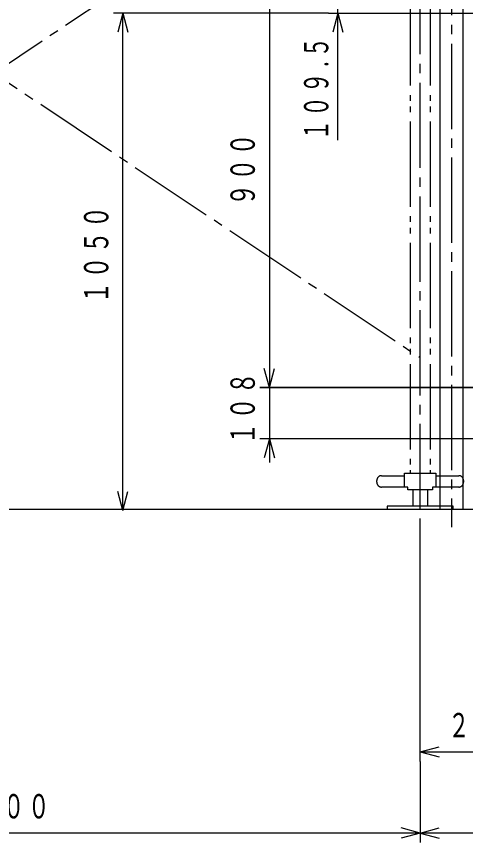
# Model space of a CAD drawing. Units: millimetres, scale not verified. Extents: x -7950 to 7710, y -5600 to 5443.
# Drawn here: x -5936 to -4987, y -3399 to -1655 of the extents above; entities that cross this region are included whole.
import ezdxf

# ---------------------------------------------------------------- set-up
doc = ezdxf.new("R2010")
doc.units = ezdxf.units.MM
doc.header["$LTSCALE"] = 20
doc.linetypes.add('CHAIN2', pattern=[12, 9, -1, 1, -1])
doc.linetypes.add('DOUBLE_CHAIN2', pattern=[12.8, 9, -1, 0.6, -0.6, 0.6, -1])
doc.layers.add('0-0_1', color=1, linetype='Continuous')
doc.styles.add('ＭＳ ゴシック', font='')
doc.styles.get('ＭＳ ゴシック').set_extended_font_data('MS Gothic')

# ---------------------------------------------------------------- blocks, each defined once
blk = doc.blocks.new('D0')
at = {"layer": '0-0_1', "color": 4}
for p, q in [((2988.41, 4401.44), (3133.04, 4401.44)), ((3008.41, 4401.44), (2997.69, 4361.44)), ((3008.41, 4401.44), (3008.41, 3501.44)), ((3008.41, 4401.44), (3019.13, 4361.44)), ((3008.41, 3501.44), (2997.69, 3541.44)), ((3008.41, 3501.44), (3019.13, 3541.44)), ((3492.84, 3501.44), (2988.41, 3501.44))]:
    blk.add_line(p, q, dxfattribs=at)
at = {"layer": '0-0_1', "color": 7, "insert": (2978.41, 3885.44), "char_height": 51.32, "attachment_point": 7, "rotation": 90, "style": 'ＭＳ ゴシック'}
blk.add_mtext('\\T1.17;\\W0.65;９００', dxfattribs=at)
blk = doc.blocks.new('D1')
at = {"layer": '0-0_1', "color": 4}
for p, q in [((2988.41, 3501.44), (3492.84, 3501.44)), ((3008.41, 3501.44), (3008.41, 3343.44)), ((3652.84, 3393.44), (2988.41, 3393.44)), ((3008.41, 3393.44), (2997.69, 3353.44)), ((3008.41, 3393.44), (3019.13, 3353.44))]:
    blk.add_line(p, q, dxfattribs=at)
at = {"layer": '0-0_1', "color": 7, "insert": (2978.41, 3381.44), "char_height": 51.32, "attachment_point": 7, "rotation": 90, "style": 'ＭＳ ゴシック'}
blk.add_mtext('\\T1.17;\\W0.65;１０８', dxfattribs=at)
blk = doc.blocks.new('D2')
at = {"layer": '0-0_1', "color": 4}
for p, q in [((3133.04, 4291.99), (2678.99, 4291.99)), ((2698.99, 4291.99), (2688.27, 4251.99)), ((2698.99, 3241.99), (2698.99, 4291.99)), ((2698.99, 4291.99), (2709.71, 4251.99)), ((2698.99, 3241.99), (2688.27, 3281.99)), ((2698.99, 3241.99), (2709.71, 3281.99))]:
    blk.add_line(p, q, dxfattribs=at)
at = {"layer": '0-0_1', "color": 7, "insert": (2668.99, 3678.99), "char_height": 51.32, "attachment_point": 7, "rotation": 90, "style": 'ＭＳ ゴシック'}
blk.add_mtext('\\T1.17;\\W0.65;１０５０', dxfattribs=at)
blk = doc.blocks.new('D4')
at = {"layer": '0-0_1', "color": 4}
for p, q in [((3153.04, 4023.85), (3153.04, 4451.44)), ((3153.04, 4401.44), (3142.32, 4441.44)), ((3153.04, 4401.44), (3163.75, 4441.44)), ((3492.84, 4401.44), (3133.04, 4401.44)), ((3133.04, 4291.99), (3509.54, 4291.99)), ((3153.04, 4291.99), (3142.32, 4251.99)), ((3153.04, 4291.99), (3163.75, 4251.99))]:
    blk.add_line(p, q, dxfattribs=at)
at = {"layer": '0-0_1', "color": 7, "insert": (3133.71, 4023.85), "char_height": 51.32, "attachment_point": 7, "rotation": 90, "style": 'ＭＳ ゴシック'}
blk.add_mtext('\\T1.19;\\W0.6;１０９.５', dxfattribs=at)
blk = doc.blocks.new('D11')
at = {"layer": '0-0_1', "color": 4}
for p, q in [((3326.84, 2712.49), (3326.84, 2541.28)), ((3326.84, 2561.28), (3366.84, 2572)), ((10526.84, 2561.28), (3326.84, 2561.28)), ((3326.84, 2561.28), (3366.84, 2550.56))]:
    blk.add_line(p, q, dxfattribs=at)
blk = doc.blocks.new('D12')
at = {"layer": '0-0_1', "color": 4}
for p, q in [((1526.84, 3221.99), (1526.84, 2541.28)), ((1526.84, 2561.28), (1566.84, 2572)), ((3326.84, 2561.28), (3286.84, 2572)), ((3326.84, 2561.28), (1526.84, 2561.28)), ((1526.84, 2561.28), (1566.84, 2550.56)), ((3326.84, 2561.28), (3286.84, 2550.56))]:
    blk.add_line(p, q, dxfattribs=at)
at = {"layer": '0-0_1', "color": 7, "insert": (2338.84, 2591.28), "char_height": 51.32, "attachment_point": 7, "style": 'ＭＳ ゴシック'}
blk.add_mtext('\\T1.17;\\W0.65;１８００', dxfattribs=at)
blk = doc.blocks.new('D14')
at = {"layer": '0-0_1', "color": 4}
for p, q in [((3326.84, 2712.49), (3326.84, 3224.99)), ((3576.84, 3224.99), (3576.84, 2712.49)), ((3326.84, 2732.49), (3366.84, 2743.21)), ((3576.84, 2732.49), (3536.84, 2743.21)), ((3326.84, 2732.49), (3576.84, 2732.49)), ((3326.84, 2732.49), (3366.84, 2721.78)), ((3576.84, 2732.49), (3536.84, 2721.78))]:
    blk.add_line(p, q, dxfattribs=at)
at = {"layer": '0-0_1', "color": 7, "insert": (3385.84, 2762.49), "char_height": 51.32, "attachment_point": 7, "style": 'ＭＳ ゴシック'}
blk.add_mtext('\\T1.17;\\W0.65;２５０', dxfattribs=at)

msp = doc.modelspace()

# ---------------------------------------------------------------- linework, layer by layer
at = {"layer": '0-0_1', "color": 2, "linetype": 'CHAIN2'}
for p, q in [((-5017.16, 2607.21), (-5017.16, -2733.26)), ((-5083.16, -2695.01), (-5083.16, 2521.26)), ((-6883.16, -1175.01), (-5083.16, -2375.01)), ((-5083.16, -1175.01), (-6883.16, -2375.01))]:
    msp.add_line(p, q, dxfattribs=at)
at = {"layer": '0-0_1', "color": 2, "linetype": 'DOUBLE_CHAIN2'}
for p, q in [((-5104.51, 2474.99), (-5104.51, -2619.51)), ((-5061.81, 2474.99), (-5061.81, -2619.51)), ((-5164.66, -2624.51), (-5116.16, -2624.51)), ((-5050.16, -2619.51), (-5050.16, -2648.51)), ((-5050.16, -2624.51), (-5001.66, -2624.51)), ((-5174.66, -2638.51), (-5174.66, -2634.51)), ((-5109.16, -2648.51), (-5164.66, -2648.51)), ((-5109.16, -2654.51), (-5109.16, -2648.51)), ((-5001.66, -2648.51), (-5057.16, -2648.51)), ((-5057.16, -2648.51), (-5057.16, -2654.51)), ((-4991.66, -2634.51), (-4991.66, -2638.51)), ((-5057.16, -2654.51), (-5109.16, -2654.51)), ((-5098.66, -2654.51), (-5098.66, -2689.01)), ((-5067.66, -2654.51), (-5067.66, -2689.01))]:
    msp.add_line(p, q, dxfattribs=at)
at = {"layer": '0-0_1'}
for p, q in [((-5041.46, -1114.31), (-5041.46, -2695.01)), ((-4992.86, -1114.31), (-4992.86, -2695.01)), ((-7860.19, -2695.01), (4823.41, -2695.01))]:
    msp.add_line(p, q, dxfattribs=at)
at = {"layer": '0-0_1', "color": 2, "linetype": 'DOUBLE_CHAIN2'}
for points in [[(-5116.16, -2648.51), (-5116.16, -2619.51), (-5050.16, -2619.51)], [(-5013.16, -2695.01), (-5013.16, -2689.01), (-5153.16, -2689.01), (-5153.16, -2695.01)]]:
    msp.add_lwpolyline(points, dxfattribs=at)
for centre, start, end in [((-5164.66, -2634.51), 90, 180), ((-5001.66, -2634.51), 0, 90), ((-5164.66, -2638.51), 180, 270), ((-5001.66, -2638.51), 270, 0)]:
    msp.add_arc(centre, 10, start, end, dxfattribs=at)

# ---------------------------------------------------------------- block references
at = {"layer": '0-0_1'}
for name in ['D4', 'D0', 'D2', 'D1', 'D12', 'D14', 'D11']:
    msp.add_blockref(name, (-8410, -5940), dxfattribs=at)

doc.saveas('drawing.dxf')
